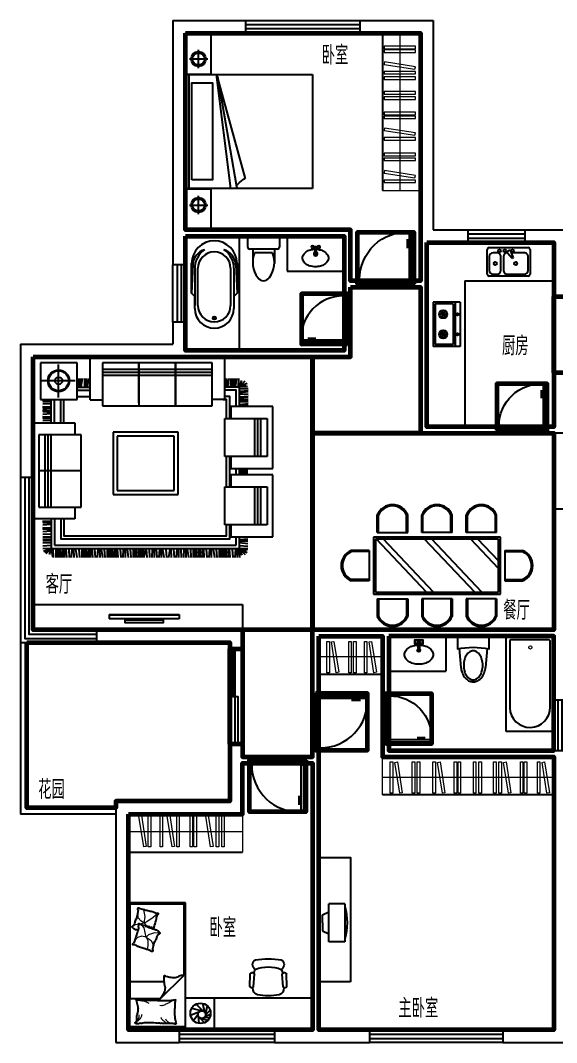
# Model space of a CAD drawing. Extents: x 4777846 to 4807746, y -1248624 to -1231124.
# Drawn here: x 4777846 to 4786289, y -1248624 to -1232524 of the extents above; entities that cross this region are included whole.
import ezdxf
from ezdxf.enums import TextEntityAlignment as Align

# ---------------------------------------------------------------- set-up
doc = ezdxf.new("R2010")
doc.units = 0
doc.header["$MEASUREMENT"] = 0
doc.layers.get('0').update_dxf_attribs({"linetype": 'CONTINUOUS'})
for name, color, linetype in [('F-家具', 8, 'CONTINUOUS'), ('F1', 8, 'CONTINUOUS'), ('PD', 8, 'CONTINUOUS'), ('P平面－厨卫洁具', 245, 'CONTINUOUS'), ('text', 75, 'CONTINUOUS'), ('WALL', 2, 'CONTINUOUS'), ('wc', 8, 'CONTINUOUS'), ('WINDOW', 4, 'CONTINUOUS'), ('WINDOW_TEXT', 7, 'CONTINUOUS'), ('家具', 8, 'CONTINUOUS'), ('栏杆', 3, 'CONTINUOUS')]:
    doc.layers.add(name, color=color, linetype=linetype)
for name, color, linetype, lineweight in [('GT_卧室', 1, 'CONTINUOUS', 60), ('GT_卫生间', 5, 'CONTINUOUS', 60), ('GT_厨房', 4, 'CONTINUOUS', 60), ('GT_客厅', 2, 'CONTINUOUS', 60), ('GT_花园', 74, 'CONTINUOUS', 60), ('GT_过道', 30, 'CONTINUOUS', 60), ('GT_门', 245, 'CONTINUOUS', 60), ('GT_餐厅', 3, 'CONTINUOUS', 60)]:
    doc.layers.add(name, color=color, linetype=linetype, lineweight=lineweight)
doc.styles.add('DIM_FONT', font='SIMPLEX.shx', dxfattribs={"width": 0.8})
doc.styles.add('HZ', font='txt', dxfattribs={"bigfont": 'hztxt'})
doc.styles.add('SIMPLEX', font='SIMPLEX.SHX')

# ---------------------------------------------------------------- blocks, each defined once
blk = doc.blocks.new('_WBLK')
for p, q in [((-0.5, 0.5), (0.5, 0.5)), ((0.5, 0.1667), (-0.5, 0.1667)), ((0.5, -0.1667), (-0.5, -0.1667)), ((-0.5, -0.5), (0.5, -0.5))]:
    blk.add_line(p, q)
at = {"layer": 'WINDOW_TEXT', "style": 'SIMPLEX', "flags": 9}
blk.add_attdef('A', text='', height=1, dxfattribs=at).set_placement((0, 1.5), align=Align.MIDDLE)
blk = doc.blocks.new('M_E29JIV')
at = {"color": 0, "linetype": 'ByBlock'}
for p, q in [((31, 338), (419, 338)), ((0, -307), (0, 307)), ((82, 245), (82, 40)), ((358, 307), (143, 307)), ((419, -20), (419, 245)), ((450, 307), (450, -307)), ((48, 2), (57, -12)), ((59, 31), (163, 70)), ((173, 53), (87, -18)), ((163, 70), (173, 53)), ((143, -82), (358, -82)), ((358, -123), (143, -123)), ((82, -184), (82, -245)), ((143, -307), (358, -307)), ((419, -245), (419, -184)), ((419, -338), (31, -338))]:
    blk.add_line(p, q, dxfattribs=at)
for centre, radius in [((51, 61), 20.5), ((251, 112), 25.6), ((51, -61), 20.5), ((51, -143), 20.5), ((251, -210), 25.6)]:
    blk.add_circle(centre, radius, dxfattribs=at)
for centre, radius, start, end in [((31, 307), 30.7, 90, 180), ((419, 307), 30.7, 0, 90), ((143, 245), 61.4, 90, 180), ((358, 245), 61.4, 0, 90), ((66, 12), 20.5, 110.5377, 210), ((74, -2), 20.5, 210, 309.4623), ((143, -20), 61.4, 180, 270), ((143, -184), 61.4, 90, 180), ((358, -20), 61.4, 270, 0), ((358, -184), 61.4, 0, 90), ((31, -307), 30.7, 180, 270), ((143, -245), 61.4, 180, 270), ((358, -245), 61.4, 270, 0), ((419, -307), 30.7, 270, 0)]:
    blk.add_arc(centre, radius, start, end, dxfattribs=at)
at = {"style": 'DIM_FONT', "width": 0.8, "flags": 9}
for tag in ['XSIZE', 'YSIZE']:
    blk.add_attdef(tag, (0, 0), '', height=0.5, dxfattribs=at)
blk = doc.blocks.new('GAS')
for p, q in [((-424, 700), (-424, 0)), ((0, 700), (-424, 700)), ((-394, 670), (-394, 30)), ((-110, 670), (-394, 670)), ((-110, 670), (-110, 30)), ((-80, 700), (-80, 0)), ((0, 700), (0, 0)), ((-287, 508), (-340, 508)), ((-277, 524), (-304, 570)), ((-277, 491), (-304, 445)), ((-258, 524), (-232, 570)), ((-258, 491), (-232, 445)), ((-249, 508), (-196, 508)), ((-287, 192), (-340, 192)), ((-277, 209), (-304, 255)), ((-277, 176), (-304, 130)), ((-258, 209), (-232, 255)), ((-258, 176), (-232, 130)), ((-249, 192), (-196, 192)), ((0, 0), (-424, 0)), ((-110, 30), (-394, 30))]:
    blk.add_line(p, q)
for centre, radius in [((-268, 508), 63.8), ((-268, 508), 58.8), ((-268, 508), 18.8), ((-268, 508), 13.8), ((-44, 508), 18.8), ((-44, 508), 13.8), ((-268, 192), 63.8), ((-268, 192), 58.8), ((-268, 192), 18.8), ((-268, 192), 13.8), ((-44, 192), 18.8), ((-44, 192), 13.8)]:
    blk.add_circle(centre, radius)
blk = doc.blocks.new('A$C748C4E89')
for p, q in [((-250, 0), (-250, -600)), ((-250, 0), (0, 0)), ((0, -600), (0, 0)), ((100, -175), (0, -125)), ((100, -300), (100, -175)), ((100, -300), (100, -425)), ((100, -425), (0, -475)), ((-250, -600), (0, -600))]:
    blk.add_line(p, q)
blk.add_arc((637.5, -300), 925, 163.62955, 196.37045)
blk = doc.blocks.new('18110600221618')
for points in [[(-1200, 2600), (-1200, 0), (0, 0)], [(-1133, 2600), (-1133, 67), (0, 67)], [(-1067, 2600), (-1067, 133), (0, 133)], [(-1000, 2600), (-1000, 200), (0, 200)]]:
    blk.add_lwpolyline(points)
at = {"layer": 'WINDOW_TEXT', "style": 'SIMPLEX', "flags": 9}
blk.add_attdef('A', text='', height=1, rotation=270, dxfattribs=at).set_placement((-1100, 2600), align=Align.MIDDLE)
blk = doc.blocks.new('M_A23MCU')
for p, q in [((-0.454, 0.081), (-0.454, 0.905)), ((-0.454, 0.905), (-0.413, 0.905)), ((-0.413, 0.905), (-0.413, 0.081)), ((-0.489, 0.782), (-0.489, 0.624)), ((-0.378, 0.782), (-0.378, 0.624)), ((-0.495, -0.002), (-0.495, 0.081)), ((-0.495, 0.081), (-0.454, 0.081)), ((-0.413, 0.081), (-0.454, 0.081)), ((-0.454, 0.081), (-0.454, 0.039)), ((-0.454, 0.039), (-0.413, 0.039)), ((-0.413, 0.039), (-0.413, -0.002)), ((0.412, 0.039), (0.412, -0.002)), ((0.453, 0.039), (0.412, 0.039)), ((0.453, 0.081), (0.453, 0.039)), ((0.494, 0.081), (0.453, 0.081)), ((0.494, -0.002), (0.494, 0.081)), ((-0.413, -0.002), (-0.495, -0.002)), ((-0.495, -0.002), (-0.495, -0.002)), ((0.412, -0.002), (0.494, -0.002)), ((0.494, -0.002), (0.494, -0.002))]:
    blk.add_line(p, q)
blk.add_arc((-0.372, 0.082), 0.825, 359.9283, 92.866)
blk = doc.blocks.new('$plan$00000316')
for p, q in [((-2000, 0), (0, 0)), ((-2000, -900), (-2000, 0)), ((-52, 0), (-52, -900)), ((0, 0), (0, -900)), ((-1988, -46), (-1988, -852)), ((-509, -26), (-1968, -26)), ((-761, -46), (-761, -564)), ((-489, -503), (-489, -46)), ((-475, -122), (-445, -129)), ((-445, -129), (-363, -150)), ((-1652, -218), (-1663, -182)), ((-1643, -219), (-1652, -211)), ((-1637, -264), (-1652, -218)), ((-1639, -286), (-1628, -333)), ((-1273, -299), (-1270, -295)), ((-1337, -393), (-1318, -392)), ((-489, -503), (-858, -872)), ((-782, -562), (-854, -563)), ((-686, -575), (-782, -562)), ((0, -900), (-2000, -900)), ((-1968, -872), (-858, -872))]:
    blk.add_line(p, q)
at = {"lineweight": 13}
for p, q in [((-1766, -154), (-1841, -147)), ((-1718, -196), (-1766, -154)), ((-1664, -163), (-1649, -89)), ((-1478, -211), (-1456, -146)), ((-1456, -146), (-1409, -100)), ((-1787, -266), (-1892, -243)), ((-1682, -249), (-1787, -266)), ((-1769, -391), (-1700, -292)), ((-1682, -249), (-1718, -196)), ((-1700, -292), (-1682, -249)), ((-1682, -249), (-1667, -175)), ((-1682, -249), (-1639, -286)), ((-1606, -251), (-1643, -219)), ((-1459, -278), (-1606, -251)), ((-1527, -412), (-1498, -317)), ((-1498, -317), (-1459, -278)), ((-1459, -278), (-1478, -211)), ((-1459, -278), (-1407, -305)), ((-1459, -278), (-1410, -357)), ((-1407, -305), (-1352, -307)), ((-1352, -307), (-1273, -299)), ((-1839, -469), (-1769, -391)), ((-1628, -333), (-1618, -405)), ((-1523, -495), (-1527, -412)), ((-1410, -357), (-1337, -393))]:
    blk.add_line(p, q, dxfattribs=at)
for centre, radius, start, end in [((-1968, -46), 20, 90, 180), ((-1909, -159), 13.4, 169.8759, 220.3286), ((-1918, -157), 4.64, 112.529, 169.8759), ((-1904, -190), 40.7, 93.8775, 112.529), ((-1903, -197), 47.9, 77.4492, 93.8775), ((-1882, -102), 50.4, 257.4492, 273.4625), ((-1900, 192), 344, 273.4625, 281.5859), ((-1931, 343), 499, 281.5859, 288.3294), ((-3243, 4303), 4671, 288.3294, 288.6855), ((-183, -4745), 4881, 108.3371, 108.6855), ((-1211, -1643), 1613, 107.2519, 108.3371), ((-2424, 2264), 2478, 287.2519, 288.1275), ((-1662, -64), 28.7, 288.1275, 354.0828), ((-1620, -303), 143, 92.9115, 100.1139), ((-1623, -68), 10.2, 42.0237, 174.0828), ((-1625, -216), 57, 80.7213, 92.9115), ((-1657, -98), 55.7, 36.7099, 42.0237), ((-1607, -108), 53.1, 260.7213, 273.3547), ((-1584, -43), 36.2, 216.7099, 223.3085), ((-1387, 142), 306, 223.3085, 224.621), ((-1981, -444), 528, 43.6222, 44.621), ((-1609, -67), 93.3, 273.3547, 286.2375), ((-1725, -200), 174, 37.3148, 43.6222), ((-1635, -132), 61.9, 26.7309, 37.3148), ((-2287, 2259), 2516, 286.2375, 288.7127), ((-1544, -128), 36.7, 162.7881, 193.2535), ((-1596, -112), 18.1, 342.7881, 26.7309), ((-797, 48), 804, 193.2535, 194.5779), ((-2787, 3736), 4075, 288.7127, 289.7577), ((-1636, 530), 670, 289.7577, 292.336), ((-1405, -30), 63.4, 292.336, 308.2144), ((-1336, -118), 48.1, 109.9743, 128.2144), ((-1343, -99), 28.2, 85.6807, 109.9743), ((-1284, -98), 61.7, 169.2216, 176.9004), ((-1333, -95), 12.2, 176.9004, 194.1999), ((-1314, -90), 31.5, 194.1999, 206.447), ((-1333, -88), 11.3, 126.2082, 169.2216), ((-1090, 21), 282, 206.447, 210.5347), ((-1341, -75), 3.55, 12.9099, 85.6807), ((-1343, -75), 5.04, 306.2082, 12.9099), ((-1199, -43), 155, 210.5347, 219.3295), ((-1370, -183), 64.8, 25.7025, 39.3295), ((-1453, -223), 157, 17.4686, 25.7025), ((-741, -46), 20, 90, 180), ((-509, -46), 20, 0, 90), ((-475, -123), 0.917, 75.9551, 184.0829), ((-206, -104), 271, 184.0829, 189.4841), ((-247, -110), 230, 189.4841, 197.3864), ((-346, -84), 67.7, 255.9548, 272.6649), ((-374, 506), 659, 272.6649, 278.0051), ((-326, 168), 317, 278.0051, 282.1984), ((-73, -1004), 882, 99.6844, 102.1984), ((-187, -336), 204, 90, 99.6844), ((-187, -624), 492, 83.7676, 90), ((-100, -138), 34.2, 116.5805, 175.5998), ((-109, -119), 13.1, 11.2724, 116.5805), ((-398, -113), 305, 344.256, 351.5628), ((-185, -134), 90.4, 360, 11.2724), ((-255, -134), 161, 351.5628, 0), ((-1965, -206), 60.4, 17.1705, 40.3286), ((-3942, -817), 2130, 16.0104, 17.1705), ((-2034, -269), 144, 11.5454, 16.0104), ((-2320, -328), 436, 9.0742, 11.5454), ((-587, -51), 1319, 189.0742, 190.4957), ((-308, 1), 1602, 190.4957, 193.0728), ((-1672, -167), 3.73, 104.6131, 248.0464), ((-1680, -188), 18.4, 17.4686, 68.0464), ((-1671, -170), 7.36, 80.9738, 104.6131), ((-1666, -136), 27.2, 260.9738, 273.2154), ((-1673, -7), 156, 273.2154, 280.1139), ((-1473, -213), 171, 197.4686, 205.1691), ((-2762, -818), 1252, 22.3215, 25.1691), ((-2831, -656), 1602, 14.8916, 17.4686), ((-2557, -583), 1319, 13.47, 14.8916), ((-850, -175), 436, 193.47, 195.9413), ((-1132, -255), 144, 195.9413, 200.4063), ((729, 437), 2130, 200.4063, 201.5663), ((-238, -293), 230, 168.4414, 182.7491), ((936, -237), 1405, 182.7491, 184.6176), ((-580, -215), 120, 6.4341, 17.3864), ((-606, -218), 146, 348.4414, 6.4341), ((566, -319), 683, 172.4531, 180), ((932, -319), 1049, 180, 186.0867), ((129, -261), 242, 164.256, 172.4531), ((-1716, -326), 157, 193.0728, 201.3067), ((-1802, -360), 64.8, 201.3067, 214.9336), ((-1982, -486), 155, 26.1388, 34.9336), ((-2096, -542), 282, 22.0511, 26.1388), ((-1837, -465), 5.04, 121.8123, 188.514), ((-1838, -465), 3.55, 188.514, 261.2848), ((-1845, -451), 11.3, 301.8123, 344.8258), ((-1835, -441), 28.2, 261.2848, 285.5784), ((-1864, -448), 31.5, 9.8041, 22.0511), ((-1894, -438), 61.7, 344.8258, 352.5045), ((-1845, -444), 12.2, 352.5045, 9.8041), ((-1840, -422), 48.1, 285.5784, 303.8185), ((-1778, -514), 63.4, 107.9401, 123.8185), ((-1591, -1091), 670, 105.3618, 107.9401), ((-689, -4375), 4075, 104.3168, 105.3618), ((-1075, -2864), 2516, 101.8416, 104.3168), ((-2852, -855), 1349, 20.286, 22.3215), ((-1572, -493), 93.3, 95.9698, 101.8416), ((-2341, -666), 804, 17.6494, 20.286), ((-1609, -433), 36.7, 347.184, 17.6494), ((-1556, -446), 18.1, 167.184, 211.1267), ((-1518, -423), 61.9, 211.1267, 221.7107), ((-1434, -348), 174, 221.7107, 228.0181), ((-1197, -85), 528, 228.0181, 229.0169), ((-1486, -489), 28.7, 112.5234, 178.4787), ((-548, -2751), 2478, 111.6478, 112.5234), ((-2057, 1051), 1613, 291.6478, 292.733), ((-3320, 4066), 4881, 292.733, 293.0814), ((425, -4722), 4671, 112.7252, 113.0814), ((-1187, -874), 499, 105.9818, 112.7252), ((-1230, -725), 344, 97.8584, 105.9818), ((-1270, -434), 50.4, 81.845, 97.8584), ((-1256, -337), 47.9, 261.845, 278.2734), ((-1195, -323), 60.4, 201.5663, 224.7245), ((-1255, -344), 40.7, 278.2734, 296.9249), ((-1247, -375), 13.4, 354.2718, 44.7245), ((-1239, -376), 4.64, 296.9249, 354.2718), ((-1677, -448), 1216, 2.6096, 4.6176), ((-3821, -545), 3362, 0.9704, 2.6096), ((415, -374), 529, 186.0867, 190.1899), ((-256, -495), 152, 2.5386, 10.1899), ((-1745, -715), 306, 47.7044, 49.0169), ((-1563, -515), 36.2, 41.1058, 47.7044), ((-1494, -455), 55.7, 221.1058, 226.4195), ((-1525, -488), 10.2, 226.4195, 358.4787), ((-1198, -733), 383, 19.9478, 26.2172), ((-1000, -661), 172, 10.5945, 19.9478), ((-1395, -735), 574, 1.7887, 10.5945), ((-661, -397), 180, 261.8644, 290.1488), ((-728, -214), 375, 290.1488, 309.6445), ((-1622, -608), 1164, 356.426, 359.7135), ((-6177, -585), 5719, 359.7135, 0.9704), ((766, -598), 873, 175.1982, 179.4243), ((1387, -605), 1494, 179.4243, 181.9079), ((-393, -501), 290, 355.1982, 2.5386), ((-769, -847), 92.8, 140.6139, 161.9572), ((-899, -740), 75.7, 320.6139, 344.2839), ((-967, -721), 146, 344.2839, 1.7887), ((-389, -753), 87.5, 163.7788, 172.8796), ((-475, -742), 1.32, 172.8796, 253.3022), ((-470, -725), 19.3, 253.3022, 279.9984), ((-400, -750), 76.7, 152.7159, 163.7788), ((-508, -694), 45.3, 332.7159, 347.131), ((-410, -1060), 321, 93.5049, 99.9984), ((-606, -672), 146, 347.131, 356.426), ((403, -14350), 13636, 93.055, 93.5049), ((-250, -2097), 1365, 91.6331, 93.055), ((-270, -1411), 679, 86.6313, 91.6331), ((-284, -1645), 913, 82.3191, 86.6313), ((-188, -936), 198, 77.8905, 82.3191), ((-95, -502), 246, 257.8905, 261.8665), ((-125, -713), 32.8, 261.8665, 291.421), ((-108, -758), 15.6, 68.0096, 111.421), ((714, -627), 821, 181.9079, 185.2592), ((-50, -697), 53.9, 185.2592, 210.6513), ((-103, -747), 4.28, 348.1069, 68.0096), ((-97, -749), 2.32, 168.1069, 289.564), ((-121, -739), 28.9, 355.6975, 30.6513), ((-97, -748), 3.42, 289.564, 338.2117), ((-117, -740), 25.1, 338.2117, 355.6975), ((-1968, -852), 20, 180, 270), ((-783, -842), 77.6, 161.9572, 178.5957), ((-712, -844), 149, 178.5957, 190.5745)]:
    blk.add_arc(centre, radius, start, end)
for centre, radius, start, end in [((-260, 31), 206, 288.7799, 291.8149), ((-240, -19), 151, 291.8149, 295.3551), ((-197, -108), 52.6, 295.3551, 311.4429), ((-222, -80), 89.9, 311.4429, 323.7359), ((-258, -71), 140, 315.0976, 332.7964), ((245, -7), 739, 197.1982, 199.428), ((245, -7), 739, 199.428, 201.6577), ((245, -7), 739, 201.6577, 203.4844), ((245, -7), 739, 203.4844, 205.3111), ((-258, -71), 140, 275.6311, 286.515), ((-212, -75), 91.5, 255.3149, 270), ((-258, -71), 140, 286.515, 297.3988), ((-212, -110), 56.2, 270, 288.7799), ((-258, -71), 140, 297.3988, 315.0976), ((-701, -489), 313, 327.865, 333.5015), ((-1703, 10), 1432, 333.5015, 335.6735), ((-859, -371), 507, 335.6735, 339.3257), ((-439, -530), 58, 339.3257, 355.9172), ((-653, -514), 272, 355.9172, 3.5552), ((-274, -697), 200, 61.6832, 66.9972), ((-202, -564), 49.3, 50.9651, 61.6832), ((-313, -701), 225, 43.8115, 50.9651), ((-201, -684), 99.2, 53.8234, 71.5603), ((-433, -816), 392, 38.3886, 43.8115), ((-201, -684), 99.2, 36.0864, 53.8234), ((-186, -620), 76.8, 27.2396, 38.3886), ((-201, -684), 99.2, 15.9352, 36.0864), ((-326, -692), 234, 20.8603, 27.2396), ((-1053, -268), 729, 324.1737, 327.865), ((-201, -684), 99.2, 355.7841, 15.9352)]:
    blk.add_arc(centre, radius, start, end, dxfattribs=at)
at = {"style": 'DIM_FONT', "width": 0.8, "flags": 9}
for tag in ['YSIZE', 'XSIZE']:
    blk.add_attdef(tag, (0, 0), '', height=0.5, rotation=270, dxfattribs=at)
blk = doc.blocks.new('$plan$00001584')
for p, q in [((-292, -435), (-287, -238)), ((-233, -439), (-218, -243)), ((233, -439), (218, -243)), ((292, -435), (287, -238)), ((-243, -457), (-242, -450)), ((-243, -457), (-242, -450)), ((243, -457), (242, -450))]:
    blk.add_line(p, q)
for centre, radius, start, end in [((0, -1587), 1587, 82.5907, 97.4093), ((-160, -89), 87.7, 120.3927, 239.6073), ((0, -704), 577, 69.209, 110.791), ((160, -89), 87.7, 300.3927, 59.6073), ((-253, -252), 36.3, 12.8663, 157.8436), ((-23, -255), 203, 153.618, 172.8718), ((22, -254), 203, 6.9097, 26.2122), ((253, -252), 36.3, 22.1564, 167.1337), ((-262, -425), 32, 198.7162, 333.9569), ((-142, -466), 102, 175, 253.8913), ((142, -466), 102, 286.1087, 5), ((262, -425), 32, 206.0431, 341.2838), ((0, 132), 716, 256.275, 283.725)]:
    blk.add_arc(centre, radius, start, end)
blk = doc.blocks.new('kuu')
at = {"layer": 'F-家具'}
for p, q in [((-103645, 45952), (-103645, 46452)), ((-103195, 46452), (-103645, 46452)), ((-103343, 46228), (-103372, 46368)), ((-103195, 46452), (-103195, 45952)), ((-103426, 46237), (-103565, 46178)), ((-103393, 46250), (-103550, 46287)), ((-103369, 46247), (-103475, 46358)), ((-103330, 46203), (-103297, 46327)), ((-103328, 46187), (-103257, 46263)), ((-103447, 46202), (-103518, 46096)), ((-103445, 46170), (-103435, 46055)), ((-103421, 46140), (-103347, 46065)), ((-103379, 46131), (-103294, 46101)), ((-103344, 46150), (-103262, 46149)), ((-103334, 46166), (-103249, 46200)), ((-103195, 45952), (-103645, 45952))]:
    blk.add_line(p, q, dxfattribs=at)
for centre, radius in [((-103409, 46213), 160), ((-103388, 46190), 60)]:
    blk.add_circle(centre, radius, dxfattribs=at)
blk = doc.blocks.new('$plan$00001638')
for p, q in [((1415, 319), (375, 319)), ((1444, -289), (1445, 289)), ((387, -319), (1414, -319))]:
    blk.add_line(p, q)
blk.add_lwpolyline([(0, 375), (1500, 375), (1500, -375), (0, -375)], close=True)
at = {"lineweight": 13}
blk.add_circle((1324, -6), 25, dxfattribs=at)
for centre, radius, start, end in [((383, 0), 319, 91.3982, 270.6999), ((1415, 289), 30, 359.9714, 89.9956), ((1414, -289), 30, 270.0057, 359.9714)]:
    blk.add_arc(centre, radius, start, end)
blk = doc.blocks.new('ZQ5')
for p, q in [((194, 220), (491, 193)), ((194, -220), (491, -193))]:
    blk.add_line(p, q)
for points in [[(26, 250, 0.104211), (26, -250), (200, -250, -0.104211), (200, 250)], [(229, 0, 0.141682), (244, -54, 0.107159), (296, -106, 0.079005), (366, -138, 0.066459), (457, -150, 0.066459), (548, -138, 0.079005), (619, -106, 0.107159), (671, -54, 0.141682), (686, 0, 0.141682), (671, 54, 0.107159), (619, 106, 0.079005), (548, 138, 0.066459), (457, 150, 0.066459), (366, 138, 0.079005), (296, 106, 0.107159), (244, 54, 0.141682)]]:
    blk.add_lwpolyline(points, format="xyb", close=True)
blk.add_lwpolyline([(491, -193, 0.05322), (562, -179, 0.086125), (642, -138, 0.105969), (700, -72, 0.126081), (718, 0, 0.126081), (700, 71, 0.105969), (642, 137, 0.086125), (562, 179, 0.05322), (491, 193, 0.075938)], format="xyb")
blk = doc.blocks.new('WASH-1')
blk.add_lwpolyline([(83, -55), (141, -55), (141, 0), (0, 0), (0, -55), (58, -55)])
blk.add_lwpolyline([(83, -74, -0.059092), (160, -86, -0.080492), (230, -118, -0.107066), (280, -171, -0.138385), (295, -226, -0.138385), (280, -281, -0.107066), (230, -333, -0.080492), (160, -366, -0.068315), (70, -378, -0.068315), (-19, -366, -0.080492), (-89, -333, -0.107066), (-139, -281, -0.138385), (-154, -226, -0.138385), (-139, -171, -0.107066), (-89, -118, -0.080492), (-19, -86, -0.059092), (58, -74, -0.059092)], format="xyb")
blk.add_lwpolyline([(83, -21), (83, -113, -0.075451), (82, -119, -0.085787), (79, -124, -0.106069), (75, -128, -0.126813), (70, -129, -0.126813), (66, -128, -0.106069), (62, -124, -0.085787), (59, -119, -0.075451), (58, -113), (58, -21, -0.075451), (59, -15, -0.085787), (62, -10, -0.106069), (66, -6, -0.126813), (70, -5, -0.126813), (75, -6, -0.106069), (79, -10, -0.085787), (82, -15, -0.075451)], format="xyb", close=True)
for centre, radius in [((32, -27, 0), 21.7), ((70, -158, 0), 23.7), ((70, -158, 0), 16), ((109, -27, 0), 21.7)]:
    blk.add_circle(centre, radius)
blk = doc.blocks.new('gthgrr')
at = {"layer": '家具'}
for p, q in [((248791, 140766), (249767, 140766)), ((248791, 140107), (248791, 140766)), ((249767, 140766), (249767, 140107)), ((249579, 140677), (248979, 140677)), ((248979, 140677), (248979, 140154)), ((248979, 140677), (248979, 140107)), ((249579, 140677), (248979, 140677)), ((248979, 140677), (248979, 140012)), ((248979, 140577), (249579, 140577)), ((249579, 140012), (249579, 140677)), ((248979, 140530), (249579, 140530)), ((248979, 140482), (249579, 140482)), ((248979, 140107), (248791, 140107)), ((249767, 140107), (249579, 140107)), ((248979, 140012), (249579, 140012))]:
    blk.add_line(p, q, dxfattribs=at)
blk = doc.blocks.new('grthgt6y6')
at = {"layer": '家具'}
for p, q in [((251822, 140766), (253334, 140766)), ((251822, 140107), (251822, 140766)), ((253334, 140766), (253334, 140107)), ((251354, 140481), (251271, 140566)), ((251354, 140481), (251291, 140585)), ((251354, 140481), (251308, 140601)), ((251354, 140481), (251353, 140611)), ((251403, 140485), (251394, 140614)), ((251448, 140485), (251439, 140614)), ((251472, 140485), (251478, 140614)), ((251496, 140485), (251503, 140614)), ((251536, 140485), (251535, 140614)), ((251584, 140485), (251575, 140614)), ((251629, 140485), (251620, 140614)), ((251652, 140485), (251659, 140614)), ((251675, 140490), (251674, 140620)), ((251677, 140485), (251684, 140614)), ((251732, 140485), (251723, 140614)), ((251755, 140485), (251762, 140614)), ((251778, 140490), (251777, 140620)), ((251780, 140485), (251787, 140614)), ((253145, 140677), (252010, 140677)), ((252010, 140677), (252010, 140154)), ((252010, 140677), (252010, 140107)), ((253145, 140677), (252010, 140677)), ((252010, 140677), (252010, 140012)), ((252010, 140577), (253145, 140577)), ((252578, 140012), (252578, 140677)), ((253145, 140012), (253145, 140677)), ((253375, 140485), (253366, 140614)), ((253398, 140485), (253405, 140614)), ((253421, 140490), (253420, 140620)), ((253423, 140485), (253429, 140614)), ((253478, 140485), (253469, 140614)), ((253501, 140485), (253508, 140614)), ((253524, 140490), (253523, 140620)), ((253526, 140485), (253533, 140614)), ((253558, 140485), (253564, 140614)), ((253581, 140490), (253580, 140620)), ((253583, 140485), (253589, 140614)), ((253637, 140485), (253629, 140614)), ((253661, 140485), (253668, 140614)), ((253684, 140490), (253683, 140620)), ((253686, 140485), (253692, 140614)), ((254282, 140652), (253705, 140652)), ((253705, 140652), (253705, 140075)), ((253999, 140105), (253999, 140632)), ((254282, 140075), (254282, 140652)), ((251346, 140457), (251217, 140448)), ((251346, 140411), (251217, 140409)), ((251354, 140481), (251224, 140461)), ((251354, 140481), (251260, 140515)), ((251822, 140430), (251407, 140430)), ((251407, 140430), (251407, 137568)), ((252010, 140530), (253145, 140530)), ((252010, 140482), (253145, 140482)), ((251346, 140388), (251217, 140386)), ((251346, 140367), (251217, 140358)), ((251346, 140334), (251217, 140326)), ((251346, 140300), (251217, 140306)), ((251346, 140266), (251217, 140275)), ((251346, 140251), (251217, 140242)), ((253334, 140280), (253699, 140280)), ((253736, 140364), (254255, 140364)), ((251346, 140206), (251217, 140198)), ((251346, 140157), (251217, 140165)), ((251346, 140128), (251217, 140127)), ((251346, 140098), (251217, 140078)), ((252010, 140107), (251822, 140107)), ((253334, 140107), (253145, 140107)), ((253705, 140075), (254282, 140075)), ((253749, 140075), (253749, 139868)), ((253849, 140075), (253849, 139868)), ((251346, 140047), (251217, 140038)), ((251346, 140001), (251217, 140000)), ((251346, 139978), (251217, 139977)), ((251346, 139957), (251217, 139949)), ((251346, 139925), (251217, 139916)), ((252010, 140012), (253145, 140012)), ((253902, 140008), (254033, 139987)), ((253902, 139910), (254033, 139890)), ((253903, 140051), (254033, 140050)), ((253903, 140023), (254033, 140021)), ((253903, 139954), (254033, 139952)), ((253903, 139926), (254033, 139924)), ((251346, 139890), (251217, 139897)), ((251346, 139857), (251217, 139866)), ((251346, 139842), (251217, 139833)), ((251346, 139797), (251217, 139788)), ((251346, 139747), (251217, 139756)), ((253699, 139868), (254374, 139868)), ((253699, 139868), (253699, 139676)), ((254374, 137754), (254374, 139868)), ((251346, 139719), (251217, 139717)), ((251346, 139697), (251217, 139676)), ((251346, 139646), (251217, 139637)), ((251346, 139600), (251217, 139599)), ((254283, 139676), (253605, 139676)), ((253605, 139676), (253605, 139099)), ((254283, 139676), (253749, 139676)), ((254085, 139676), (254085, 137946)), ((254133, 139676), (254133, 137946)), ((254182, 139676), (254182, 137946)), ((254283, 139676), (254230, 139676)), ((254283, 137946), (254283, 139676)), ((254283, 139099), (254283, 139676)), ((254283, 137946), (254283, 139676)), ((251346, 139577), (251217, 139575)), ((251346, 139556), (251217, 139548)), ((251346, 139524), (251217, 139515)), ((251346, 139489), (251217, 139495)), ((251346, 139456), (251217, 139464)), ((251346, 139441), (251217, 139432)), ((253188, 139504, 279), (252207, 139504, 279)), ((252207, 139504, 279), (252207, 138483, 279)), ((253126, 139442, 279), (252269, 139442, 279)), ((252269, 139442, 279), (252269, 138545, 279)), ((253126, 138545, 279), (253126, 139442, 279)), ((253188, 138483, 279), (253188, 139504, 279)), ((251346, 139395), (251217, 139387)), ((251346, 139346), (251217, 139354)), ((251346, 139318), (251217, 139316)), ((251346, 139287), (251217, 139267)), ((251346, 139236), (251217, 139228)), ((251346, 139190), (251217, 139189)), ((251346, 139167), (251217, 139166)), ((251346, 139147), (251217, 139138)), ((251346, 139114), (251217, 139105)), ((251346, 139079), (251217, 139086)), ((251346, 139061), (251217, 139060)), ((251346, 139038), (251217, 139037)), ((251346, 139000), (251217, 139021)), ((251346, 138985), (251217, 138976)), ((253605, 139099), (253605, 138522)), ((254283, 139099), (253605, 139099)), ((253653, 139099), (254283, 139099)), ((254283, 138522), (254283, 139099)), ((251346, 138939), (251217, 138931)), ((251346, 138890), (251217, 138899)), ((251346, 138862), (251217, 138860)), ((251346, 138827), (251217, 138818)), ((251346, 138777), (251217, 138786)), ((251346, 138749), (251217, 138748)), ((251346, 138727), (251217, 138707)), ((251346, 138676), (251217, 138667)), ((251346, 138614), (251217, 138635)), ((251346, 138599), (251217, 138590)), ((251346, 138554), (251217, 138545)), ((251346, 138504), (251217, 138513)), ((251346, 138476), (251217, 138475)), ((252207, 138483, 279), (253188, 138483, 279)), ((252269, 138545, 279), (253126, 138545, 279)), ((253605, 138522), (253605, 137946)), ((254283, 138522), (253605, 138522)), ((253605, 138522), (254283, 138522)), ((254283, 137946), (254283, 138522)), ((251346, 138441), (251217, 138433)), ((251346, 138392), (251217, 138400)), ((251346, 138363), (251217, 138362)), ((251346, 138342), (251217, 138321)), ((251346, 138290), (251217, 138282)), ((251346, 138244), (251217, 138243)), ((251346, 138221), (251217, 138220)), ((251346, 138201), (251217, 138192)), ((251346, 138168), (251217, 138159)), ((251346, 138133), (251217, 138140)), ((251346, 138100), (251217, 138109)), ((251346, 138085), (251217, 138076)), ((251346, 138040), (251217, 138031)), ((251346, 137990), (251217, 137999)), ((251346, 137962), (251217, 137961)), ((251346, 137932), (251217, 137911)), ((251346, 137881), (251217, 137872)), ((251346, 137835), (251217, 137834)), ((253605, 137946), (254283, 137946)), ((254230, 137946), (254283, 137946)), ((251346, 137812), (251217, 137811)), ((251346, 137791), (251217, 137783)), ((251346, 137759), (251217, 137750)), ((251346, 137724), (251217, 137730)), ((251346, 137691), (251217, 137699)), ((251346, 137676), (251217, 137667)), ((253701, 137774), (253701, 137718)), ((254374, 137754), (253701, 137754)), ((253902, 137700), (254033, 137680)), ((253903, 137744), (254033, 137742)), ((253903, 137716), (254033, 137714)), ((251346, 137630), (251217, 137622)), ((251346, 137581), (251217, 137589)), ((251346, 137544), (251217, 137553)), ((251346, 137553), (251217, 137551)), ((251346, 137516), (251217, 137514)), ((251344, 137514), (251251, 137480)), ((251344, 137514), (251261, 137429)), ((251344, 137514), (251294, 137394)), ((251344, 137514), (251321, 137410)), ((251346, 137518), (251340, 137388)), ((251355, 137514), (251359, 137384)), ((251404, 137514), (251391, 137384)), ((251449, 137514), (251436, 137384)), ((251473, 137514), (251475, 137384)), ((251498, 137514), (251499, 137384)), ((251538, 137514), (251532, 137384)), ((252544, 137514), (252546, 137384)), ((252569, 137514), (252571, 137384)), ((252594, 137514), (252596, 137384)), ((253608, 137510), (253622, 137380)), ((253625, 137510), (253639, 137380)), ((253665, 137510), (253671, 137380)), ((253675, 137510), (253671, 137380)), ((253705, 137510), (253703, 137380)), ((253728, 137510), (253742, 137380)), ((253745, 137510), (253758, 137380)), ((253792, 137510), (253790, 137380)), ((253816, 137510), (253829, 137380)), ((253833, 137510), (253846, 137380)), ((253872, 137510), (253878, 137380)), ((253882, 137510), (253878, 137380)), ((253902, 137607), (254033, 137587)), ((253902, 137579), (254033, 137558)), ((253903, 137651), (254033, 137649)), ((253903, 137623), (254033, 137621)), ((253903, 137530), (254033, 137528)), ((253910, 137518), (253916, 137388)), ((253912, 137514), (254005, 137480)), ((253912, 137514), (253935, 137410)), ((253912, 137514), (253995, 137429)), ((253912, 137514), (253962, 137394))]:
    blk.add_line(p, q, dxfattribs=at)
for points in [[(251822, 140480), (251357, 140480), (251357, 137518), (251540, 137518)], [(253334, 140480), (253705, 140480)], [(253334, 140430), (253705, 140430)], [(251822, 140330), (251507, 140330), (251507, 137668), (251728, 137668)], [(251822, 140280), (251557, 140280), (251557, 137718), (251728, 137718)], [(253334, 140330), (253705, 140330)], [(253899, 140075), (253899, 139868)], [(253405, 137718), (253701, 137718), (253701, 137946)], [(252328, 137718), (252805, 137718)], [(252328, 137668), (252805, 137668)], [(253405, 137668), (253749, 137668), (253749, 137754)], [(253593, 137568), (253849, 137568), (253849, 137754)], [(253593, 137518), (253899, 137518), (253899, 137754)], [(251407, 137568), (251540, 137568)], [(252517, 137568), (252617, 137568)], [(252517, 137518), (252617, 137518)]]:
    blk.add_lwpolyline(points, dxfattribs=at)
for radius in [171, 157, 57.7]:
    blk.add_circle((253999, 140364), radius, dxfattribs=at)
at = {"layer": 'PD', "xscale": -1, "rotation": 180}
for p in [(2750, 277758), (3826, 277758)]:
    blk.add_blockref('gthgrr', p, dxfattribs=at)
blk = doc.blocks.new('egegr')
at = {"layer": 'F-家具'}
for p, q in [((235777, 139145), (235709, 139145)), ((235709, 139145), (235709, 138045)), ((235765, 139145), (235765, 138045)), ((235777, 138045), (235777, 139145)), ((235777, 138045), (235709, 138045))]:
    blk.add_line(p, q, dxfattribs=at)
blk.add_lwpolyline([(235692, 138295), (235692, 138895), (235643, 138895), (235643, 138295)], close=True, dxfattribs=at)
blk = doc.blocks.new('grgrtgr7')
at = {"layer": 'F-家具'}
for p, q in [((256200, 143213), (256200, 143492)), ((256220, 143213), (256220, 143488)), ((256660, 143213), (256660, 143488)), ((256680, 143213), (256680, 143492)), ((256900, 143213), (256900, 143492)), ((256920, 143213), (256920, 143488)), ((257360, 143213), (257360, 143488)), ((257380, 143213), (257380, 143492)), ((257600, 143213), (257600, 143492)), ((257620, 143213), (257620, 143488)), ((258060, 143213), (258060, 143488)), ((258080, 143213), (258080, 143492)), ((256140, 143142), (256140, 142242)), ((258140, 143142), (256140, 143142)), ((256200, 143213), (256680, 143213)), ((256900, 143213), (257380, 143213)), ((258080, 143213), (257600, 143213)), ((258140, 142242), (258140, 143142)), ((256171, 143111), (256171, 142273)), ((258109, 143111), (256171, 143111)), ((256432, 143111), (257223, 142273)), ((256543, 143111), (257334, 142273)), ((257192, 143111), (257983, 142273)), ((257303, 143111), (258094, 142273)), ((258109, 142273), (258109, 143111)), ((256070, 142932), (255791, 142932)), ((256070, 142912), (255795, 142912)), ((256070, 142452), (256070, 142932)), ((258210, 142452), (258210, 142932)), ((258210, 142932), (258489, 142932)), ((258210, 142912), (258485, 142912)), ((256171, 142735), (256607, 142273)), ((256171, 142618), (256496, 142273)), ((256070, 142452), (255791, 142452)), ((256070, 142472), (255795, 142472)), ((258210, 142472), (258485, 142472)), ((258210, 142452), (258489, 142452)), ((256140, 142242), (258140, 142242)), ((256171, 142273), (258109, 142273)), ((256200, 142172), (256680, 142172)), ((256200, 142172), (256200, 141893)), ((256220, 142172), (256220, 141897)), ((256660, 142172), (256660, 141897)), ((256680, 142172), (256680, 141893)), ((256900, 142172), (257380, 142172)), ((256900, 142172), (256900, 141893)), ((256920, 142172), (256920, 141897)), ((257360, 142172), (257360, 141897)), ((257380, 142172), (257380, 141893)), ((258080, 142172), (257600, 142172)), ((257600, 142172), (257600, 141893)), ((257620, 142172), (257620, 141897)), ((258060, 142172), (258060, 141897)), ((258080, 142172), (258080, 141893))]:
    blk.add_line(p, q, dxfattribs=at)
for centre, radius, start, end in [((256440, 143392), 260, 22.5308, 157.4692), ((256440, 143392), 240, 23.4747, 156.5253), ((257140, 143392), 260, 22.5308, 157.4692), ((257140, 143392), 240, 23.4747, 156.5253), ((257840, 143392), 260, 22.5308, 157.4692), ((257840, 143392), 240, 23.4747, 156.5253), ((255891, 142692), 260, 112.5308, 247.4692), ((255891, 142692), 240, 113.4747, 246.5253), ((258389, 142692), 240, 293.4747, 66.5253), ((258389, 142692), 260, 292.5308, 67.4692), ((256440, 141993), 260, 202.5308, 337.4692), ((256440, 141993), 240, 203.4747, 336.5253), ((257140, 141993), 260, 202.5308, 337.4692), ((257140, 141993), 240, 203.4747, 336.5253), ((257840, 141993), 260, 202.5308, 337.4692), ((257840, 141993), 240, 203.4747, 336.5253)]:
    blk.add_arc(centre, radius, start, end, dxfattribs=at)
blk = doc.blocks.new('A$C465575F6')
for p, q in [((0, 529), (0, 669)), ((30, 699), (470, 699)), ((500, 669), (500, 529)), ((470, 499), (30, 499)), ((80, 499), (80, 269)), ((420, 499), (420, 269)), ((390, 439), (110, 439))]:
    blk.add_line(p, q)
for centre, radius, start, end in [((30, 669), 30, 90, 180), ((470, 669), 30, 0, 90), ((30, 529), 30, 180, 270), ((470, 529), 30, 270, 0), ((477, 286), 398, 157.4505, 216.6381), ((23, 286), 398, 323.3619, 22.5495), ((250, 110), 110, 213.4509, 326.5491)]:
    blk.add_arc(centre, radius, start, end)
blk = doc.blocks.new('A$C56D26364')
at = {"layer": 'F1'}
for p, q in [((249, 242), (303, 262)), ((253, 231), (307, 250))]:
    blk.add_line(p, q, dxfattribs=at)
for points in [[(274, 251, 0.061921), (238, 316, 0.080655), (189, 365, 0.10705), (128, 391, 0.138026), (76, 387, 0.138026), (34, 356, 0.10705), (5, 297, 0.080655), (0, 227, 0.068521), (18, 147, 0.068521), (57, 75, 0.080655), (106, 26, 0.10705), (167, 0, 0.138026), (219, 4, 0.138026)], [(219, 4, 0.138026), (261, 35, 0.10705), (289, 94, 0.080655), (295, 164, 0.06508), (278, 240, 0.068521)]]:
    blk.add_lwpolyline(points, format="xyb", dxfattribs=at)
for centre, radius in [((290, 304), 20), ((208, 221), 30), ((208, 221), 20), ((325, 210), 20)]:
    blk.add_circle(centre, radius, dxfattribs=at)
for centre, radius, start, end in [((251, 236), 6, 110, 290), ((784, 430), 517, 196.4357, 199.335), ((784, 430), 517, 200.665, 203.5643), ((305, 256), 6, 290, 110), ((-169, 83), 517, 16.4357, 23.5643)]:
    blk.add_arc(centre, radius, start, end, dxfattribs=at)
blk = doc.blocks.new('q')
at = {"layer": 'wc'}
for p, q in [((420925, 38530), (421825, 38530)), ((420925, 37980), (420925, 38530))]:
    blk.add_line(p, q, dxfattribs=at)
at = {"layer": 'wc', "rotation": 250.0000000039389}
blk.add_blockref('A$C56D26364', (421238, 38527), dxfattribs=at)
blk = doc.blocks.new('BATH-P1')
at = {"color": 0, "linetype": 'ByBlock'}
for p, q in [((-188, 308), (-138, 358)), ((315, 337), (-138, 358)), ((-138, 358), (330, 358)), ((-380, 308), (-188, 308)), ((-188, 308), (-330, 308)), ((-330, 258), (255, 258)), ((255, 308), (-188, 308)), ((-188, -308), (-380, -308)), ((255, -258), (-330, -258)), ((-138, -358), (-188, -308)), ((255, -308), (-188, -308)), ((315, -337), (-138, -358)), ((330, -358), (-138, -358))]:
    blk.add_line(p, q, dxfattribs=at)
for radius in [25, 17.5]:
    blk.add_circle((-528, 0), radius, dxfattribs=at)
for centre, radius, start, end in [((302, 80), 257, 16.3928, 87.6456), ((330, 0), 358, 270, 90), ((-380, 0), 308, 90, 270), ((-330, 0), 258, 90, 270), ((255, -50), 358, 34.5353, 90), ((255, 0), 258, 270, 90), ((255, 50), 358, 270, 325.4647), ((302, -80), 257, 272.3544, 343.6072)]:
    blk.add_arc(centre, radius, start, end, dxfattribs=at)
blk = doc.blocks.new('htutyt')
at = {"layer": '家具'}
for p, q in [((236586, 133789), (236586, 131989)), ((238586, 133789), (236586, 133789)), ((238586, 133789), (236586, 133789)), ((238097, 133789), (237651, 132163)), ((237780, 132019), (238080, 133748)), ((237873, 131989), (238097, 133789)), ((238586, 133789), (238416, 133789)), ((238531, 131989), (238531, 133789)), ((238586, 131989), (238586, 133789)), ((236586, 131989), (238586, 131989)), ((238136, 131989), (238586, 131989))]:
    blk.add_line(p, q, dxfattribs=at)
blk.add_lwpolyline([(238489, 132126), (238489, 133654), (238164, 133654), (238164, 132126)], close=True, dxfattribs=at)
for centre, radius, start, end in [((237659, 132159), 10, 150.9519, 237.4565), ((237330, 131643), 602, 43.8941, 57.4565), ((237742, 132028), 39.3, 278.3142, 55.2303)]:
    blk.add_arc(centre, radius, start, end, dxfattribs=at)

msp = doc.modelspace()

# ---------------------------------------------------------------- linework, layer by layer
at = {"layer": 'F-家具'}
for p, q in [((4783546, -1232724), (4783546, -1235202)), ((4783546, -1242824), (4782546, -1242824)), ((4786246, -1244724), (4783546, -1244724)), ((4779546, -1245624), (4781346, -1245624)), ((4782446, -1247924), (4780896, -1247924))]:
    msp.add_line(p, q, dxfattribs=at)
at = {"layer": 'F-家具', "lineweight": 13}
for p, q in [((4783821, -1232724), (4783821, -1235202)), ((4783546, -1235202), (4784146, -1235202)), ((4783546, -1242549), (4782546, -1242549)), ((4783546, -1244724), (4783546, -1244124)), ((4786246, -1244449), (4783546, -1244449)), ((4781346, -1245024), (4781346, -1245624)), ((4779546, -1245299), (4781346, -1245299))]:
    msp.add_line(p, q, dxfattribs=at)
for points in [[(4784066, -1232929), (4783572, -1232929), (4783572, -1232969), (4784066, -1232969)], [(4784066, -1232989), (4783572, -1232989), (4783572, -1233029), (4784066, -1233029)], [(4784066, -1233254), (4783581, -1233178), (4783572, -1233217), (4784056, -1233293)], [(4784066, -1233326), (4783572, -1233326), (4783572, -1233367), (4784066, -1233367)], [(4784066, -1233412), (4783572, -1233412), (4783572, -1233452), (4784066, -1233452)], [(4784066, -1233643), (4783572, -1233643), (4783572, -1233683), (4784066, -1233683)], [(4784066, -1233728), (4783572, -1233728), (4783572, -1233769), (4784066, -1233769)], [(4784066, -1233969), (4783572, -1233969), (4783572, -1234010), (4784066, -1234010)], [(4784066, -1234029), (4783572, -1234029), (4783572, -1234069), (4784066, -1234069)], [(4784066, -1234294), (4783581, -1234218), (4783572, -1234257), (4784056, -1234333)], [(4784066, -1234367), (4783572, -1234367), (4783572, -1234407), (4784066, -1234407)], [(4784066, -1234614), (4783572, -1234614), (4783572, -1234654), (4784066, -1234654)], [(4784066, -1234691), (4783572, -1234691), (4783572, -1234731), (4784066, -1234731)], [(4784066, -1234964), (4783581, -1234888), (4783572, -1234927), (4784056, -1235003)], [(4784066, -1235037), (4783572, -1235037), (4783572, -1235077), (4784066, -1235077)], [(4782711, -1242304), (4782711, -1242798), (4782671, -1242798), (4782671, -1242304)], [(4782784, -1242304), (4782860, -1242789), (4782821, -1242798), (4782745, -1242314)], [(4783057, -1242304), (4783057, -1242798), (4783017, -1242798), (4783017, -1242304)], [(4783134, -1242304), (4783134, -1242798), (4783094, -1242798), (4783094, -1242304)], [(4783304, -1242304), (4783304, -1242798), (4783264, -1242798), (4783264, -1242304)], [(4783377, -1242304), (4783453, -1242789), (4783414, -1242798), (4783338, -1242314)], [(4783711, -1244204), (4783711, -1244698), (4783671, -1244698), (4783671, -1244204)], [(4783784, -1244204), (4783860, -1244689), (4783821, -1244698), (4783745, -1244214)], [(4784057, -1244204), (4784057, -1244698), (4784017, -1244698), (4784017, -1244204)], [(4784134, -1244204), (4784134, -1244698), (4784094, -1244698), (4784094, -1244204)], [(4784381, -1244204), (4784381, -1244698), (4784341, -1244698), (4784341, -1244204)], [(4784454, -1244204), (4784530, -1244689), (4784491, -1244698), (4784415, -1244214)], [(4784719, -1244204), (4784719, -1244698), (4784679, -1244698), (4784679, -1244204)], [(4784779, -1244204), (4784779, -1244698), (4784738, -1244698), (4784738, -1244204)], [(4785020, -1244204), (4785020, -1244698), (4784979, -1244698), (4784979, -1244204)], [(4785105, -1244204), (4785105, -1244698), (4785065, -1244698), (4785065, -1244204)], [(4785336, -1244204), (4785336, -1244698), (4785296, -1244698), (4785296, -1244204)], [(4785422, -1244204), (4785422, -1244698), (4785381, -1244698), (4785381, -1244204)], [(4785494, -1244204), (4785570, -1244689), (4785531, -1244698), (4785455, -1244214)], [(4785759, -1244204), (4785759, -1244698), (4785719, -1244698), (4785719, -1244204)], [(4785819, -1244204), (4785819, -1244698), (4785779, -1244698), (4785779, -1244204)], [(4786028, -1244204), (4786028, -1244698), (4785987, -1244698), (4785987, -1244204)], [(4786101, -1244204), (4786176, -1244689), (4786137, -1244698), (4786061, -1244214)], [(4779787, -1245543), (4779711, -1245058), (4779751, -1245049), (4779827, -1245534)], [(4779860, -1245543), (4779860, -1245050), (4779900, -1245050), (4779900, -1245543)], [(4780046, -1245543), (4780046, -1245050), (4780086, -1245050), (4780086, -1245543)], [(4780235, -1245543), (4780159, -1245058), (4780199, -1245049), (4780275, -1245534)], [(4780308, -1245543), (4780308, -1245050), (4780348, -1245050), (4780348, -1245543)], [(4780517, -1245543), (4780517, -1245050), (4780557, -1245050), (4780557, -1245543)], [(4780576, -1245543), (4780576, -1245050), (4780617, -1245050), (4780617, -1245543)], [(4780841, -1245543), (4780765, -1245058), (4780805, -1245049), (4780881, -1245534)], [(4780931, -1245543), (4780931, -1245050), (4780971, -1245050), (4780971, -1245543)], [(4781016, -1245543), (4781016, -1245050), (4781057, -1245050), (4781057, -1245543)]]:
    msp.add_lwpolyline(points, close=True, dxfattribs=at)
at = {"layer": 'F-家具'}
msp.add_lwpolyline([(4783046, -1247665), (4782546, -1247665), (4782546, -1245709), (4783046, -1245709)], close=True, dxfattribs=at)
at = {"layer": 'GT_卧室'}
for points in [[(4780446, -1232724), (4784146, -1232724), (4784146, -1236624), (4783046, -1236624), (4783046, -1235824), (4780446, -1235824), (4780446, -1232724)], [(4782546, -1242224), (4783546, -1242224), (4783546, -1244124), (4786246, -1244124), (4786246, -1248424), (4782546, -1248424), (4782546, -1242224)], [(4779546, -1245024), (4781346, -1245024), (4781346, -1244224), (4782446, -1244224), (4782446, -1248424), (4779546, -1248424), (4779546, -1245024)]]:
    msp.add_lwpolyline(points, dxfattribs=at)
at = {"layer": 'GT_卫生间'}
for points in [[(4780446, -1235924), (4782946, -1235924), (4782946, -1237724), (4780446, -1237724), (4780446, -1235924)], [(4781346, -1242124), (4781346, -1244124), (4782446, -1244124), (4782446, -1242124), (4781346, -1242124)], [(4783646, -1242224), (4783646, -1244024), (4786246, -1244024), (4786246, -1242224), (4783646, -1242224)]]:
    msp.add_lwpolyline(points, dxfattribs=at)
at = {"layer": 'GT_厨房'}
msp.add_lwpolyline([(4784246, -1236024), (4786246, -1236024), (4786246, -1238924), (4784246, -1238924), (4784246, -1236024)], dxfattribs=at)
at = {"layer": 'GT_客厅'}
msp.add_lwpolyline([(4778046, -1237824), (4782446, -1237824), (4782446, -1242124), (4778046, -1242124), (4778046, -1237824)], dxfattribs=at)
at = {"layer": 'GT_花园'}
msp.add_lwpolyline([(4777946, -1242324), (4781146, -1242324), (4781146, -1244824), (4779346, -1244824), (4779346, -1244924), (4777946, -1244924), (4777946, -1242324)], dxfattribs=at)
at = {"layer": 'GT_过道'}
msp.add_lwpolyline([(4783046, -1236724), (4784146, -1236724), (4784146, -1239024), (4782446, -1239024), (4782446, -1237824), (4783046, -1237824), (4783046, -1236724)], dxfattribs=at)
at = {"layer": 'GT_门'}
for points in [[(4784042, -1236675), (4783152, -1236675), (4783152, -1235859), (4784042, -1235859), (4784042, -1236675)], [(4782998, -1237620), (4782998, -1236828), (4782272, -1236828), (4782272, -1237624), (4782998, -1237620)], [(4786246, -1236874), (4786446, -1236874), (4786446, -1238074), (4786246, -1238074), (4786246, -1236874)], [(4785351, -1238975), (4786143, -1238975), (4786143, -1238249), (4785351, -1238249), (4785351, -1238975)], [(4781146, -1242424), (4781346, -1242424), (4781346, -1243924), (4781146, -1243924), (4781146, -1242424)], [(4782495, -1243128), (4782495, -1244018), (4783311, -1244018), (4783311, -1243128), (4782495, -1243128)], [(4783595, -1243920), (4783595, -1243128), (4784321, -1243128), (4784321, -1243920), (4783595, -1243920)], [(4782342, -1244174), (4782342, -1244988), (4781452, -1244988), (4781452, -1244172), (4782342, -1244174)]]:
    msp.add_lwpolyline(points, dxfattribs=at)
at = {"layer": 'GT_餐厅'}
msp.add_lwpolyline([(4786146, -1239024), (4786246, -1239024), (4786246, -1242124), (4782446, -1242124), (4782446, -1239024), (4786143, -1239024)], dxfattribs=at)
at = {"layer": 'P平面－厨卫洁具'}
for p, q in [((4784846, -1236624), (4784846, -1238924)), ((4784846, -1236624), (4786246, -1236624)), ((4784546, -1242224), (4784546, -1242774)), ((4783646, -1242774), (4784546, -1242774))]:
    msp.add_line(p, q, dxfattribs=at)
at = {"layer": 'WALL'}
for p, q in [((4780246, -1232524), (4780246, -1236374)), ((4780246, -1232524), (4781396, -1232524)), ((4781396, -1232724), (4781396, -1232524)), ((4783196, -1232524), (4784346, -1232524)), ((4783196, -1232724), (4783196, -1232524)), ((4784346, -1232524), (4784346, -1235824)), ((4780446, -1232724), (4780446, -1235824)), ((4780446, -1232724), (4781396, -1232724)), ((4783196, -1232724), (4784146, -1232724)), ((4784146, -1232724), (4784146, -1236624)), ((4780446, -1235824), (4783046, -1235824)), ((4783046, -1235824), (4783046, -1236624)), ((4784346, -1235824), (4784896, -1235824)), ((4784896, -1236024), (4784896, -1235824)), ((4785796, -1236024), (4785796, -1235824)), ((4785796, -1235824), (4786446, -1235824)), ((4780446, -1235924), (4782946, -1235924)), ((4780446, -1235924), (4780446, -1236374)), ((4782946, -1235924), (4782946, -1236824)), ((4784246, -1236024), (4784246, -1238924)), ((4784246, -1236024), (4784896, -1236024)), ((4785796, -1236024), (4786246, -1236024)), ((4786246, -1236024), (4786246, -1236874)), ((4780446, -1236374), (4780246, -1236374)), ((4783046, -1236624), (4783146, -1236624)), ((4783146, -1236624), (4783146, -1236724)), ((4784046, -1236624), (4784046, -1236724)), ((4784046, -1236624), (4784146, -1236624)), ((4783046, -1236724), (4783046, -1236824)), ((4783046, -1236724), (4783146, -1236724)), ((4784046, -1236724), (4784146, -1236724)), ((4784146, -1236724), (4784146, -1239024)), ((4782946, -1236824), (4783046, -1236824)), ((4786246, -1236874), (4786446, -1236874)), ((4780246, -1237274), (4780246, -1237624)), ((4780446, -1237274), (4780246, -1237274)), ((4780446, -1237274), (4780446, -1237724)), ((4777846, -1237624), (4777846, -1239724)), ((4777846, -1237624), (4780246, -1237624)), ((4780446, -1237724), (4782946, -1237724)), ((4782946, -1237624), (4783046, -1237624)), ((4782946, -1237624), (4782946, -1237724)), ((4783046, -1237624), (4783046, -1237824)), ((4778046, -1237824), (4778046, -1239724)), ((4778046, -1237824), (4783046, -1237824)), ((4786246, -1238074), (4786446, -1238074)), ((4786246, -1238074), (4786246, -1238924)), ((4784146, -1239024), (4785346, -1239024)), ((4784246, -1238924), (4785346, -1238924)), ((4785346, -1238924), (4785346, -1239024)), ((4786146, -1238924), (4786146, -1239024)), ((4786146, -1238924), (4786246, -1238924)), ((4786146, -1239024), (4786246, -1239024)), ((4786446, -1239024), (4786246, -1239024)), ((4778046, -1239724), (4777846, -1239724)), ((4786446, -1240224), (4786246, -1240224)), ((4786246, -1240224), (4786246, -1242124)), ((4779046, -1242124), (4779046, -1242324)), ((4781346, -1242124), (4779046, -1242124)), ((4781346, -1242124), (4781346, -1242424)), ((4782446, -1242124), (4782446, -1243124)), ((4786246, -1242124), (4782446, -1242124)), ((4783546, -1242224), (4782546, -1242224)), ((4782546, -1242224), (4782546, -1243124)), ((4783546, -1242224), (4783546, -1243124)), ((4786246, -1242224), (4783646, -1242224)), ((4783646, -1242224), (4783646, -1243124)), ((4786246, -1242224), (4786246, -1243224)), ((4781146, -1242324), (4779046, -1242324)), ((4781146, -1242324), (4781146, -1242424)), ((4781146, -1242424), (4781346, -1242424)), ((4782446, -1243124), (4782546, -1243124)), ((4783646, -1243124), (4783546, -1243124)), ((4786246, -1243224), (4786446, -1243224)), ((4781146, -1243924), (4781346, -1243924)), ((4781146, -1243924), (4781146, -1244824)), ((4781346, -1243924), (4781346, -1244124)), ((4782446, -1244024), (4782546, -1244024)), ((4782446, -1244024), (4782446, -1244124)), ((4782546, -1244024), (4782546, -1248424)), ((4783646, -1243924), (4783546, -1243924)), ((4783546, -1243924), (4783546, -1244124)), ((4783646, -1243924), (4783646, -1244024)), ((4783646, -1244024), (4786246, -1244024)), ((4786246, -1244024), (4786446, -1244024)), ((4781346, -1244124), (4781446, -1244124)), ((4781446, -1244224), (4781446, -1244124)), ((4782346, -1244224), (4782346, -1244124)), ((4782346, -1244124), (4782446, -1244124)), ((4783546, -1244124), (4786246, -1244124)), ((4786246, -1244124), (4786246, -1248424)), ((4781346, -1244224), (4781346, -1245024)), ((4781346, -1244224), (4781446, -1244224)), ((4782346, -1244224), (4782446, -1244224)), ((4782446, -1244224), (4782446, -1248424)), ((4779346, -1244824), (4779346, -1248624)), ((4781146, -1244824), (4779346, -1244824)), ((4779546, -1245024), (4781346, -1245024)), ((4779546, -1245024), (4779546, -1248424)), ((4779546, -1248424), (4780346, -1248424)), ((4780346, -1248424), (4780346, -1248624)), ((4781846, -1248424), (4782446, -1248424)), ((4781846, -1248424), (4781846, -1248624)), ((4782546, -1248424), (4783346, -1248424)), ((4783346, -1248424), (4783346, -1248624)), ((4785446, -1248424), (4786246, -1248424)), ((4785446, -1248424), (4785446, -1248624)), ((4779346, -1248624), (4780346, -1248624)), ((4781846, -1248624), (4783346, -1248624)), ((4785446, -1248624), (4786446, -1248624))]:
    msp.add_line(p, q, dxfattribs=at)
at = {"layer": 'wc'}
msp.add_line((4781296, -1237724), (4781296, -1235924), dxfattribs=at)
at = {"layer": 'WINDOW'}
for points in [[(4781193, -1242424), (4781193, -1243174), (4781230, -1243174), (4781230, -1242424)], [(4781230, -1243924), (4781230, -1243174), (4781268, -1243174), (4781268, -1243924)]]:
    msp.add_lwpolyline(points, close=True, dxfattribs=at)
at = {"layer": '家具'}
for p, q in [((4780648, -1233276), (4780648, -1232989)), ((4780508, -1233131), (4780797, -1233131)), ((4780648, -1235576), (4780648, -1235289)), ((4780508, -1235431), (4780797, -1235431)), ((4778046, -1241724), (4781346, -1241724)), ((4781346, -1241724), (4781346, -1242124))]:
    msp.add_line(p, q, dxfattribs=at)
for points in [[(4780846, -1232724), (4780846, -1233374), (4780446, -1233374), (4780446, -1232724)], [(4780846, -1235174), (4780846, -1235824), (4780446, -1235824), (4780446, -1235174)]]:
    msp.add_lwpolyline(points, close=True, dxfattribs=at)
for centre, radius in [((4780650, -1233131), 116), ((4780650, -1233131), 96.4), ((4780650, -1235431), 116), ((4780650, -1235431), 96.4)]:
    msp.add_circle(centre, radius, dxfattribs=at)
at = {"layer": '栏杆'}
for p, q in [((4777846, -1242324), (4777846, -1245024)), ((4777946, -1242324), (4777946, -1244924)), ((4779346, -1244924), (4777946, -1244924)), ((4779346, -1245024), (4777846, -1245024))]:
    msp.add_line(p, q, dxfattribs=at)

# ---------------------------------------------------------------- block references
at = {"layer": 'F-家具', "rotation": 180}
msp.add_blockref('grgrtgr7', (5041546, -1098419), dxfattribs=at)
at = {"layer": 'F-家具', "xscale": -1, "rotation": 90}
msp.add_blockref('$plan$00000316', (4779546, -1248424), dxfattribs=at)
at = {"layer": 'F-家具', "xscale": -1}
for name, p in [('A$C748C4E89', (4782704, -1246437)), ('$plan$00001584', (4781750, -1247306))]:
    msp.add_blockref(name, p, dxfattribs=at)
at = {"layer": 'PD', "rotation": 90}
msp.add_blockref('grthgt6y6', (4918812, -1492198), dxfattribs=at)
at = {"layer": 'P平面－厨卫洁具', "extrusion": (0, 1e-16, -1), "xscale": -1, "zscale": -1, "rotation": 89.99999434374956}
msp.add_blockref('M_E29JIV', (-4785535, -1236101), dxfattribs=at)
at = {"layer": 'P平面－厨卫洁具'}
for name, p, rotation in [('GAS', (4784772, -1237660), 5.62956998e-06), ('ZQ5', (4784977, -1242224), 270), ('$plan$00001638', (4785871, -1243724), 90)]:
    msp.add_blockref(name, p, dxfattribs=dict(at, rotation=rotation))
at = {"layer": 'P平面－厨卫洁具', "extrusion": (0, 1e-16, -1), "xscale": -1, "zscale": -1}
msp.add_blockref('WASH-1', (-4784050, -1242287), dxfattribs=at)
at = {"layer": 'WALL'}
msp.add_blockref('kuu', (4884091, -1294376), dxfattribs=at)
at = {"layer": 'wc', "rotation": 90}
msp.add_blockref('BATH-P1', (4780899, -1236683), dxfattribs=at)
at = {"layer": 'wc'}
msp.add_blockref('A$C465575F6', (4781425, -1236623), dxfattribs=at)
at = {"layer": 'wc', "xscale": -1, "rotation": 180}
msp.add_blockref('q', (4361121, -1197944), dxfattribs=at)
at = {"layer": 'WINDOW'}
for name, p, xscale, yscale, zscale in [('_WBLK', (4782296, -1232624), 1800, 200, 1800), ('_WBLK', (4785346, -1235924), 900, 200, 900), ('M_A23MCU', (4781896, -1244174), -900, -900, 900)]:
    msp.add_blockref(name, p, dxfattribs=dict(at, xscale=xscale, yscale=yscale, zscale=zscale))
for name, p, xscale, yscale, zscale, rotation in [('M_A23MCU', (4783596, -1236674), 900, -900, 900, 180), ('_WBLK', (4780346, -1236824), 900, 200, 900, 90), ('M_A23MCU', (4782996, -1237224), -800, -800, 800, 270), ('M_A23MCU', (4785746, -1238974), 800, -800, 800, 180), ('M_A23MCU', (4782496, -1243574), 900, 900, 900, 270), ('M_A23MCU', (4783596, -1243524), 800, -800, 800, 90), ('_WBLK', (4786346, -1243624), 800, 200, 800, 270), ('_WBLK', (4781096, -1248524), 1500, 200, 1500, 180), ('_WBLK', (4784396, -1248524), 2100, 200, 2100, 180)]:
    msp.add_blockref(name, p, dxfattribs=dict(at, xscale=xscale, yscale=yscale, zscale=zscale, rotation=rotation))
msp.add_blockref('18110600221618', (4779046, -1242324), dxfattribs=at)
at = {"layer": '家具', "xscale": -1}
msp.add_blockref('htutyt', (5019033, -1367162), dxfattribs=at)
at = {"layer": '家具', "xscale": -1, "rotation": 270}
msp.add_blockref('egegr', (4641201, -1477656), dxfattribs=at)

# ---------------------------------------------------------------- texts
at = {"layer": 'text', "style": 'HZ', "width": 0.7}
for s, p in [('卧室', (4782590, -1233220)), ('厨房', (4785430, -1237799)), ('客厅', (4778242, -1241556)), ('餐厅', (4785449, -1241964)), ('花园', (4778125, -1244787)), ('卧室', (4780823, -1246964)), ('主卧室', (4783797, -1248233))]:
    msp.add_text(s, height=300, dxfattribs=at).set_placement(p)

doc.saveas('drawing.dxf')
